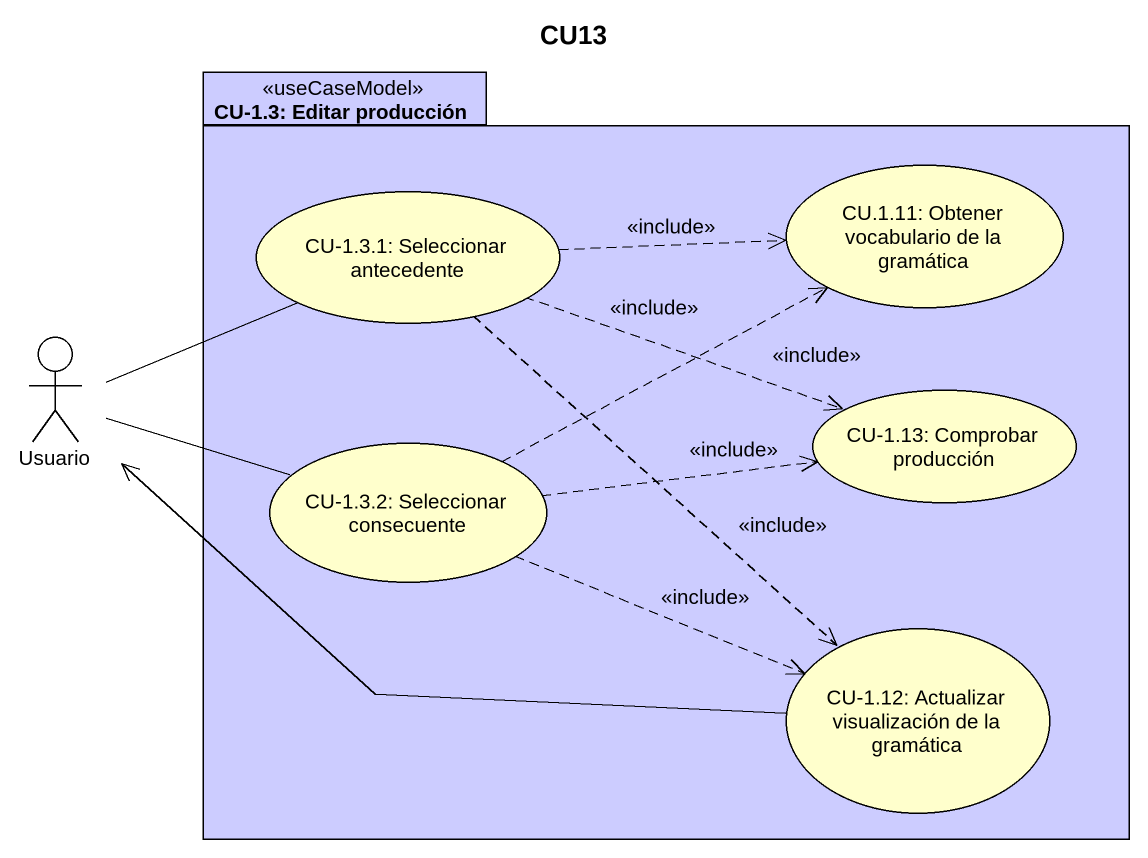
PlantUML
@startuml
title CU13
package "CU-1.3: Editar producción" as CU_1_3_Editar_producción <<useCaseModel>> #CCCCFF {
  usecase "CU-1.3.1: Seleccionar antecedente" as CU_1_3_1_Seleccionar #FFFFCC
  usecase "CU.1.11: Obtener vocabulario de la gramática" as CU_1_11_Obtener_vocabulario #FFFFCC
  usecase "CU-1.3.2: Seleccionar consecuente" as CU_1_3_2_Seleccionar #FFFFCC
  usecase "CU-1.13: Comprobar producción" as CU_1_13_Comprobar_producción #FFFFCC
  usecase "CU-1.12: Actualizar visualización de la gramática" as CU_1_12_Actualizar #FFFFCC
}
actor Usuario
CU_1_3_1_Seleccionar .right.> CU_1_11_Obtener_vocabulario : <<include>>
CU_1_3_1_Seleccionar .right.> CU_1_13_Comprobar_producción : <<include>>
CU_1_3_1_Seleccionar ..> CU_1_12_Actualizar : <<include>>
Usuario -right- CU_1_3_1_Seleccionar
Usuario -right- CU_1_3_2_Seleccionar
CU_1_3_2_Seleccionar .right.> CU_1_11_Obtener_vocabulario : <<include>>
CU_1_3_2_Seleccionar .right.> CU_1_13_Comprobar_producción : <<include>>
CU_1_3_2_Seleccionar .right.> CU_1_12_Actualizar : <<include>>
CU_1_12_Actualizar -left-> Usuario
@enduml
